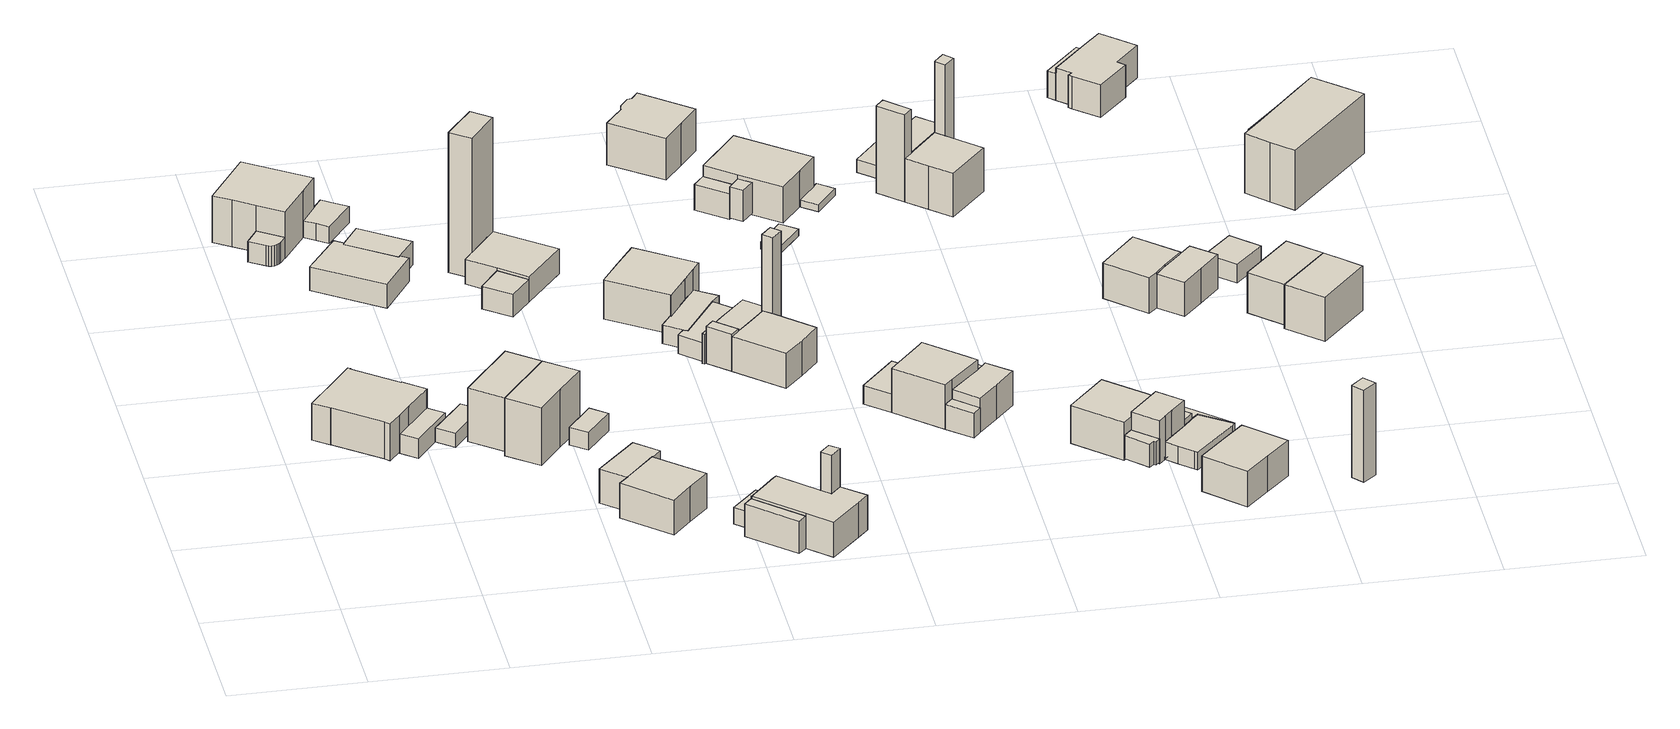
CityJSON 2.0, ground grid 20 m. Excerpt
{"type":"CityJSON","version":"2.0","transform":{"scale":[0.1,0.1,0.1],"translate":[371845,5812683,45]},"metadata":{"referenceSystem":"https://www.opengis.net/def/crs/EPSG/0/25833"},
"CityObjects":{
"building1":{"type":"Building","attributes":{"Gemeindeschluessel":"11000005","BezugspunktDach":"2200","function":"31001_1010","measuredHeight":8.04,"storeysAboveGround":1},"address":[{"country":"Germany","locality":"Berlin","thoroughfareNumber":"11","thoroughfareName":"Schauensteiner Weg"}],"geometry":[{"type":"Solid","lod":"1","boundaries":[[[[0,1,2,3,4,5,6,7,8,9,10,11,12,13,14,15]],[[16,17,18,19,20,21,22,23,24,25,26,27,28,29,30,31]],[[16,31,15,14]],[[17,16,14,13]],[[18,17,13,12]],[[19,18,12,11]],[[20,19,11,10]],[[21,20,10,9]],[[22,21,9,8]],[[23,22,8,7]],[[24,23,7,6]],[[25,24,6,5]],[[26,25,5,4]],[[27,26,4,3]],[[28,27,3,2]],[[29,28,2,1]],[[30,29,1,0]],[[31,30,0,15]]]]}]},
"building2":{"type":"Building","attributes":{"Gemeindeschluessel":"11000005","BezugspunktDach":"2200","function":"31001_2463","measuredHeight":3.96,"storeysAboveGround":1},"address":[{"country":"Germany","locality":"Berlin","thoroughfareNumber":"11 (1)","thoroughfareName":"Schauensteiner Weg"}],"geometry":[{"type":"Solid","lod":"1","boundaries":[[[[32,33,34,35]],[[36,37,38,39]],[[36,39,35,34]],[[37,36,34,33]],[[38,37,33,32]],[[39,38,32,35]]]]}]},
"building3":{"type":"Building","attributes":{"Gemeindeschluessel":"11000005","function":"31001_1010"},"address":[{"country":"Germany","locality":"Berlin","thoroughfareNumber":"15","thoroughfareName":"Schauensteiner Weg"}],"children":["building3-1","building3-2"]},
"building3-1":{"type":"BuildingPart","attributes":{"BezugspunktDach":"2200","measuredHeight":8.43,"storeysAboveGround":2},"parents":["building3"],"geometry":[{"type":"Solid","lod":"1","boundaries":[[[[40,41,42,43,44,45,46]],[[47,48,49,50,51,52,53]],[[47,53,46,45]],[[48,47,45,44]],[[49,48,44,43]],[[50,49,43,42]],[[51,50,42,41],[54,55,56,57]],[[52,51,41,40]],[[53,52,40,46]],[[56,55,54,57]]]]}]},
"building3-2":{"type":"BuildingPart","attributes":{"BezugspunktDach":"2200","measuredHeight":3.34,"storeysAboveGround":2},"parents":["building3"],"geometry":[{"type":"Solid","lod":"1","boundaries":[[[[58,59,60,61,62,63,64,57,56,65]],[[55,54,66,67,68,69,70,71,72,73]],[[55,73,65,56]],[[66,54,57,64]],[[67,66,64,63]],[[68,67,63,62]],[[69,68,62,61]],[[70,69,61,60]],[[71,70,60,59]],[[72,71,59,58]],[[73,72,58,65]],[[55,56,57,54]]]]}]},
"building4":{"type":"Building","attributes":{"Gemeindeschluessel":"11000005","BezugspunktDach":"2200","function":"31001_2463","measuredHeight":2.16,"storeysAboveGround":1},"address":[{"country":"Germany","locality":"Berlin","thoroughfareNumber":"9A (1)","thoroughfareName":"Schauensteiner Weg"}],"geometry":[{"type":"Solid","lod":"1","boundaries":[[[[74,75,76,77]],[[78,79,80,81]],[[78,81,77,76]],[[79,78,76,75]],[[80,79,75,74]],[[81,80,74,77]]]]}]},
"building5":{"type":"Building","attributes":{"Gemeindeschluessel":"11000005","BezugspunktDach":"2200","function":"31001_1010","measuredHeight":3.81,"storeysAboveGround":1},"address":[{"country":"Germany","locality":"Berlin","thoroughfareNumber":"13 (1)","thoroughfareName":"Schauensteiner Weg"}],"geometry":[{"type":"Solid","lod":"1","boundaries":[[[[82,83,84,85,86,87,88,89]],[[90,91,92,93,94,95,96,97]],[[90,97,89,88]],[[91,90,88,87]],[[92,91,87,86]],[[93,92,86,85]],[[94,93,85,84]],[[95,94,84,83]],[[96,95,83,82]],[[97,96,82,89]]]]}]},
"building6":{"type":"Building","attributes":{"Gemeindeschluessel":"11000005","BezugspunktDach":"2200","function":"31001_1010","measuredHeight":10.94,"storeysAboveGround":2},"address":[{"country":"Germany","locality":"Berlin","thoroughfareNumber":"9A","thoroughfareName":"Schauensteiner Weg"}],"geometry":[{"type":"Solid","lod":"1","boundaries":[[[[98,99,100,101]],[[102,103,104,105]],[[102,105,101,100]],[[103,102,100,99]],[[104,103,99,98]],[[105,104,98,101]]]]}]},
"building7":{"type":"Building","attributes":{"Gemeindeschluessel":"11000005","BezugspunktDach":"2200","function":"31001_2463","measuredHeight":3.02,"storeysAboveGround":1},"address":[{"country":"Germany","locality":"Berlin","thoroughfareNumber":"15 (1)","thoroughfareName":"Schauensteiner Weg"}],"geometry":[{"type":"Solid","lod":"1","boundaries":[[[[106,107,108,109,110,111,112]],[[48,113,114,115,116,117,49]],[[48,49,112,111]],[[113,48,111,110]],[[114,113,110,109]],[[115,114,109,108]],[[116,115,108,107]],[[117,116,107,106]],[[49,117,106,112]]]]}]},
"building8":{"type":"Building","attributes":{"Gemeindeschluessel":"11000005","BezugspunktDach":"2200","function":"31001_1010","measuredHeight":11.66,"storeysAboveGround":2},"address":[{"country":"Germany","locality":"Berlin","thoroughfareNumber":"9B","thoroughfareName":"Schauensteiner Weg"}],"geometry":[{"type":"Solid","lod":"1","boundaries":[[[[118,119,120,99,121,98]],[[122,123,124,125,126,127]],[[122,127,98,121]],[[123,122,121,99]],[[124,123,99,120]],[[125,124,120,119]],[[126,125,119,118]],[[127,126,118,98]]]]}]},
"building9":{"type":"Building","attributes":{"Gemeindeschluessel":"11000005","BezugspunktDach":"2200","function":"31001_1010","measuredHeight":3.83,"storeysAboveGround":1},"address":[{"country":"Germany","locality":"Berlin","thoroughfareNumber":"13","thoroughfareName":"Schauensteiner Weg"}],"geometry":[{"type":"Solid","lod":"1","boundaries":[[[[85,84,128,129,87,86]],[[91,130,131,94,93,92]],[[91,92,86,87]],[[130,91,87,129]],[[131,130,129,128]],[[94,131,128,84]],[[93,94,84,85]],[[92,93,85,86]]]]}]},
"building10":{"type":"Building","attributes":{"Gemeindeschluessel":"11000005","BezugspunktDach":"2200","function":"31001_2463","measuredHeight":2.77,"storeysAboveGround":1},"address":[{"country":"Germany","locality":"Berlin","thoroughfareNumber":"9B (1)","thoroughfareName":"Schauensteiner Weg"}],"geometry":[{"type":"Solid","lod":"1","boundaries":[[[[132,133,134,135]],[[136,137,138,139]],[[136,139,135,134]],[[137,136,134,133]],[[138,137,133,132]],[[139,138,132,135]]]]}]},
"building11":{"type":"Building","attributes":{"Gemeindeschluessel":"11000005","function":"31001_1010"},"address":[{"country":"Germany","locality":"Berlin","thoroughfareNumber":"7A","thoroughfareName":"Schauensteiner Weg"}],"children":["building11-1","building11-2"]},
"building11-1":{"type":"BuildingPart","attributes":{"BezugspunktDach":"2200","measuredHeight":7.9,"storeysAboveGround":1},"parents":["building11"],"geometry":[{"type":"MultiSurface","lod":"1","boundaries":[[[140,141,142,143,144,145,146,147,148]],[[149,150,151,152,153,154,155,156,157]],[[149,157,148,147]],[[150,149,147,146]],[[158,159,146,145]],[[160,161,158,145,144]],[[153,152,144,143]],[[154,153,143,142]],[[155,154,142,141]],[[156,155,141,140]],[[157,156,140,148]],[[151,150,159,158]],[[162,152,163,161,160]],[[163,151,158,161]]]}]},
"building11-2":{"type":"BuildingPart","attributes":{"BezugspunktDach":"2200","measuredHeight":7.2,"storeysAboveGround":1},"parents":["building11"],"geometry":[{"type":"MultiSurface","lod":"1","boundaries":[[[159,161,160,164,165,166,167,168]],[[169,170,171,153,152,163,150,172]],[[169,172,168,167]],[[170,169,167,166]],[[171,170,166,165]],[[153,171,165,164]],[[152,153,164,160]],[[172,150,159,168]],[[163,152,160,161]],[[150,151,158,159]],[[173,163,161,158,151]]]}]},
"building12":{"type":"Building","attributes":{"Gemeindeschluessel":"11000005","BezugspunktDach":"2200","function":"31001_2463","measuredHeight":22.42,"storeysAboveGround":1},"address":[{"country":"Germany","locality":"Berlin","thoroughfareNumber":"11A (1)","thoroughfareName":"Schauensteiner Weg"}],"geometry":[{"type":"Solid","lod":"1","boundaries":[[[[174,175,176,177]],[[178,179,180,181]],[[178,181,177,176]],[[179,178,176,175]],[[180,179,175,174]],[[181,180,174,177]]]]}]},
"building13":{"type":"Building","attributes":{"Gemeindeschluessel":"11000005","function":"31001_1010"},"address":[{"country":"Germany","locality":"Berlin","thoroughfareNumber":"11A","thoroughfareName":"Schauensteiner Weg"}],"children":["building13-1","building13-2"]},
"building13-1":{"type":"BuildingPart","attributes":{"BezugspunktDach":"2200","measuredHeight":4.43,"storeysAboveGround":1},"parents":["building13"],"geometry":[{"type":"MultiSurface","lod":"1","boundaries":[[[182,183,184,185,186,187,188]],[[189,190,191,192,193,194,195]],[[189,195,188,187]],[[190,189,187,186]],[[191,190,186,185]],[[192,191,185,184]],[[193,192,184,183]],[[196,197,193,183,182]],[[195,194,182,188]],[[194,193,197,196]]]}]},
"building13-2":{"type":"BuildingPart","attributes":{"BezugspunktDach":"2200","measuredHeight":3.65,"storeysAboveGround":1},"parents":["building13"],"geometry":[{"type":"Solid","lod":"1","boundaries":[[[[198,197,196,199]],[[194,193,200,201]],[[194,201,199,196]],[[200,193,197,198]],[[201,200,198,199]],[[193,194,196,197]]]]}]},
"building14":{"type":"Building","attributes":{"Gemeindeschluessel":"11000005","BezugspunktDach":"2200","function":"31001_2463","measuredHeight":2.59,"storeysAboveGround":1},"address":[{"country":"Germany","locality":"Berlin","thoroughfareNumber":"5A (1)","thoroughfareName":"Schauensteiner Weg"}],"geometry":[{"type":"Solid","lod":"1","boundaries":[[[[202,203,204,205]],[[206,207,208,209]],[[206,209,205,204]],[[207,206,204,203]],[[208,207,203,202]],[[209,208,202,205]]]]}]},
"building15":{"type":"Building","attributes":{"Gemeindeschluessel":"11000005","function":"31001_1010"},"address":[{"country":"Germany","locality":"Berlin","thoroughfareNumber":"5A","thoroughfareName":"Schauensteiner Weg"}],"children":["building15-1","building15-2"]},
"building15-1":{"type":"BuildingPart","attributes":{"BezugspunktDach":"2200","measuredHeight":7.48,"storeysAboveGround":1},"parents":["building15"],"geometry":[{"type":"MultiSurface","lod":"1","boundaries":[[[210,211,212,213,214,215,216,217,218,219,220,221]],[[222,223,224,225,226,227,228,229,230,231,232,233]],[[222,233,221,220]],[[223,222,220,219]],[[224,223,219,218]],[[225,224,218,217]],[[226,225,217,216]],[[227,226,216,215]],[[228,227,215,214]],[[229,228,214,213]],[[230,229,213,212]],[[231,230,212,211]],[[232,231,211,210]],[[233,234,235,210,221]],[[232,235,234,233]]]}]},
"building15-2":{"type":"BuildingPart","attributes":{"BezugspunktDach":"2200","measuredHeight":5.2,"storeysAboveGround":1},"parents":["building15"],"geometry":[{"type":"Solid","lod":"1","boundaries":[[[[236,235,234,237]],[[233,232,238,239]],[[233,239,237,234]],[[238,232,235,236]],[[239,238,236,237]],[[233,234,235,232]]]]}]},
"building16":{"type":"Building","attributes":{"Gemeindeschluessel":"11000005","BezugspunktDach":"2200","function":"51009_1610","measuredHeight":11.64,"storeysAboveGround":0},"address":[{"country":"Germany","locality":"Berlin"}],"geometry":[{"type":"Solid","lod":"1","boundaries":[[[[240,241,242,243]],[[244,245,246,247]],[[244,247,243,242]],[[245,244,242,241]],[[246,245,241,240]],[[247,246,240,243]]]]}]},
"building17":{"type":"Building","attributes":{"Gemeindeschluessel":"11000005","BezugspunktDach":"2200","function":"31001_1010","measuredHeight":8.9,"storeysAboveGround":1},"address":[{"country":"Germany","locality":"Berlin","thoroughfareNumber":"9","thoroughfareName":"Schauensteiner Weg"}],"geometry":[{"type":"Solid","lod":"1","boundaries":[[[[248,249,250,251,252,253,254,255]],[[256,257,258,259,260,261,262,263]],[[256,263,255,254]],[[257,256,254,253]],[[258,257,253,252]],[[259,258,252,251]],[[260,259,251,250]],[[261,260,250,249]],[[262,261,249,248]],[[263,262,248,255]]]]}]},
"building18":{"type":"Building","attributes":{"Gemeindeschluessel":"11000005","BezugspunktDach":"2200","function":"51009_1610","measuredHeight":5.84,"storeysAboveGround":0},"address":[{"country":"Germany","locality":"Berlin"}],"geometry":[{"type":"Solid","lod":"1","boundaries":[[[[264,265,266,267]],[[268,269,270,271]],[[268,271,267,266]],[[269,268,266,265]],[[270,269,265,264]],[[271,270,264,267]]]]}]},
"building19":{"type":"Building","attributes":{"Gemeindeschluessel":"11000005","BezugspunktDach":"2200","function":"31001_2463","measuredHeight":2.99,"storeysAboveGround":1},"address":[{"country":"Germany","locality":"Berlin","thoroughfareNumber":"9 (1)","thoroughfareName":"Schauensteiner Weg"}],"geometry":[{"type":"Solid","lod":"1","boundaries":[[[[272,273,274,275,276,277,278,279]],[[262,261,259,280,281,282,283,284]],[[262,284,279,278]],[[261,262,278,277]],[[259,261,277,276]],[[280,259,276,275]],[[281,280,275,274]],[[282,281,274,273]],[[283,282,273,272]],[[284,283,272,279]]]]}]},
"building20":{"type":"Building","attributes":{"Gemeindeschluessel":"11000005","BezugspunktDach":"2200","function":"31001_2463","measuredHeight":2.97,"storeysAboveGround":1},"address":[{"country":"Germany","locality":"Berlin","thoroughfareNumber":"7 (1)","thoroughfareName":"Schauensteiner Weg"}],"geometry":[{"type":"Solid","lod":"1","boundaries":[[[[285,286,274,273,272,287]],[[283,282,281,288,289,290]],[[283,290,287,272]],[[282,283,272,273]],[[281,282,273,274]],[[288,281,274,286]],[[289,288,286,285]],[[290,289,285,287]]]]}]},
"building21":{"type":"Building","attributes":{"Gemeindeschluessel":"11000005","function":"31001_1010"},"address":[{"country":"Germany","locality":"Berlin","thoroughfareNumber":"7","thoroughfareName":"Schauensteiner Weg"}],"children":["building21-1","building21-2"]},
"building21-1":{"type":"BuildingPart","attributes":{"BezugspunktDach":"2200","measuredHeight":6.73,"storeysAboveGround":1},"parents":["building21"],"geometry":[{"type":"MultiSurface","lod":"1","boundaries":[[[291,292,293,294,295,296,297,298]],[[269,299,300,301,302,303,304,270]],[[269,270,298,297]],[[305,306,269,297,296]],[[307,308,309,300,299,309,308,305,296,295]],[[301,300,295,294]],[[302,301,294,293]],[[303,302,293,292]],[[304,303,292,291]],[[270,304,291,298]],[[299,269,306,305]],[[300,309,308,307]],[[305,308,309,299]]]}]},
"building21-2":{"type":"BuildingPart","attributes":{"BezugspunktDach":"2200","measuredHeight":7.52,"storeysAboveGround":1},"parents":["building21"],"geometry":[{"type":"MultiSurface","lod":"1","boundaries":[[[310,311,312,306,308,307,313,314,315,316,317,318]],[[289,319,288,320,321,300,309,269,268,271,322,323]],[[289,323,318,317]],[[319,289,317,316]],[[288,319,316,315]],[[320,288,315,314]],[[321,320,314,313]],[[300,321,313,307]],[[268,269,306,312]],[[271,268,312,311]],[[322,271,311,310]],[[323,322,310,318]],[[309,300,307,308]],[[269,324,299,305,306]],[[309,308,305,299]]]}]},
"building22":{"type":"Building","attributes":{"Gemeindeschluessel":"11000005","BezugspunktDach":"2200","function":"51009_1610","measuredHeight":17.78,"storeysAboveGround":0},"address":[{"country":"Germany","locality":"Berlin"}],"geometry":[{"type":"Solid","lod":"1","boundaries":[[[[325,326,327,328]],[[320,329,301,321]],[[320,321,328,327]],[[329,320,327,326]],[[301,329,326,325]],[[321,301,325,328]]]]}]},
"building23":{"type":"Building","attributes":{"Gemeindeschluessel":"11000005","BezugspunktDach":"2200","function":"31001_1010","measuredHeight":9.05,"storeysAboveGround":1},"address":[{"country":"Germany","locality":"Berlin","thoroughfareNumber":"12","thoroughfareName":"Schauensteiner Weg"}],"geometry":[{"type":"Solid","lod":"1","boundaries":[[[[330,331,332,333,334,335,336,337,338,339]],[[340,341,342,343,344,345,346,347,348,349]],[[340,349,339,338]],[[341,340,338,337]],[[342,341,337,336]],[[343,342,336,335]],[[344,343,335,334]],[[345,344,334,333]],[[346,345,333,332]],[[347,346,332,331]],[[348,347,331,330]],[[349,348,330,339]]]]}]},
"building24":{"type":"Building","attributes":{"Gemeindeschluessel":"11000005","BezugspunktDach":"2200","function":"31001_2463","measuredHeight":2.94,"storeysAboveGround":1},"address":[{"country":"Germany","locality":"Berlin","thoroughfareNumber":"5 (1)","thoroughfareName":"Schauensteiner Weg"}],"geometry":[{"type":"Solid","lod":"1","boundaries":[[[[350,351,352,353]],[[354,355,356,357]],[[354,357,353,352]],[[355,354,352,351]],[[356,355,351,350]],[[357,356,350,353]]]]}]},
"building25":{"type":"Building","attributes":{"Gemeindeschluessel":"11000005","BezugspunktDach":"2200","function":"51009_1610","measuredHeight":5.04,"storeysAboveGround":0},"address":[{"country":"Germany","locality":"Berlin"}],"geometry":[{"type":"Solid","lod":"1","boundaries":[[[[358,359,360,361]],[[362,363,364,365]],[[362,365,361,360]],[[363,362,360,359]],[[364,363,359,358]],[[365,364,358,361]]]]}]},
"building26":{"type":"Building","attributes":{"Gemeindeschluessel":"11000005","BezugspunktDach":"2200","function":"51009_1610","measuredHeight":3.97,"storeysAboveGround":0},"address":[{"country":"Germany","locality":"Berlin"}],"geometry":[{"type":"Solid","lod":"1","boundaries":[[[[366,367,368,369]],[[370,371,372,373]],[[370,373,369,368]],[[371,370,368,367]],[[372,371,367,366]],[[373,372,366,369]]]]}]},
"building27":{"type":"Building","attributes":{"Gemeindeschluessel":"11000005","BezugspunktDach":"2200","function":"51009_1611","measuredHeight":1.48,"storeysAboveGround":0},"address":[{"country":"Germany","locality":"Berlin"}],"geometry":[{"type":"Solid","lod":"1","boundaries":[[[[374,375,376,377,378]],[[379,380,381,382,383]],[[379,383,378,377]],[[380,379,377,376]],[[381,380,376,375]],[[382,381,375,374]],[[383,382,374,378]]]]}]},
"building28":{"type":"Building","attributes":{"Gemeindeschluessel":"11000005","function":"31001_1010"},"address":[{"country":"Germany","locality":"Berlin","thoroughfareNumber":"5","thoroughfareName":"Schauensteiner Weg"}],"children":["building28-1","building28-2"]},
"building28-1":{"type":"BuildingPart","attributes":{"BezugspunktDach":"2200","measuredHeight":11.24,"storeysAboveGround":1},"parents":["building28"],"geometry":[{"type":"MultiSurface","lod":"1","boundaries":[[[384,385,386,387,388,389,390]],[[355,391,392,393,370,373,356]],[[355,356,390,389]],[[391,355,389,388]],[[392,391,388,387]],[[393,392,387,386]],[[370,394,395,396,395,397,393,386,385]],[[373,370,385,384]],[[356,373,384,390]],[[398,396,395,394,370]],[[393,397,395,396]]]}]},
"building28-2":{"type":"BuildingPart","attributes":{"BezugspunktDach":"2200","measuredHeight":7.2,"storeysAboveGround":1},"parents":["building28"],"geometry":[{"type":"Solid","lod":"1","boundaries":[[[[399,400,401,402,397,395,394]],[[396,393,403,404,405,371,370]],[[403,393,397,402]],[[404,403,402,401]],[[405,404,401,400]],[[371,405,400,399]],[[370,371,399,394]],[[396,370,394,395]],[[393,396,395,397]]]]}]},
"building29":{"type":"Building","attributes":{"Gemeindeschluessel":"11000005","function":"31001_1010"},"address":[{"country":"Germany","locality":"Berlin","thoroughfareNumber":"10","thoroughfareName":"Schauensteiner Weg"}],"children":["building29-1","building29-2"]},
"building29-1":{"type":"BuildingPart","attributes":{"BezugspunktDach":"2200","measuredHeight":7.61,"storeysAboveGround":1},"parents":["building29"],"geometry":[{"type":"MultiSurface","lod":"1","boundaries":[[[406,407,408,409,410,411]],[[412,413,414,415,416,417]],[[412,417,411,410]],[[413,412,410,409]],[[414,413,409,408]],[[415,414,408,407]],[[416,415,407,406]],[[417,418,419,406,411]],[[416,419,418,417]]]}]},
"building29-2":{"type":"BuildingPart","attributes":{"BezugspunktDach":"2200","measuredHeight":4.12,"storeysAboveGround":1},"parents":["building29"],"geometry":[{"type":"MultiSurface","lod":"1","boundaries":[[[420,419,418,421]],[[417,416,422,423]],[[417,423,421,418]],[[422,416,419,420]],[[423,422,420,421]],[[416,424,417,418,419]]]}]},
"building30":{"type":"Building","attributes":{"Gemeindeschluessel":"11000005","BezugspunktDach":"2200","function":"51009_1610","measuredHeight":4.86,"storeysAboveGround":0},"address":[{"country":"Germany","locality":"Berlin"}],"geometry":[{"type":"Solid","lod":"1","boundaries":[[[[425,426,427,428]],[[429,403,393,392]],[[429,392,428,427]],[[403,429,427,426]],[[393,403,426,425]],[[392,393,425,428]]]]}]},
"building31":{"type":"Building","attributes":{"Gemeindeschluessel":"11000005","BezugspunktDach":"2200","function":"51009_1610","measuredHeight":1.08,"storeysAboveGround":0},"address":[{"country":"Germany","locality":"Berlin"}],"geometry":[{"type":"Solid","lod":"1","boundaries":[[[[430,431,432,433,434]],[[413,435,436,437,414]],[[413,414,434,433]],[[435,413,433,432]],[[436,435,432,431]],[[437,436,431,430]],[[414,437,430,434]]]]}]},
"building32":{"type":"Building","attributes":{"Gemeindeschluessel":"11000005","BezugspunktDach":"2200","function":"51009_1610","measuredHeight":3.72,"storeysAboveGround":0},"address":[{"country":"Germany","locality":"Berlin"}],"geometry":[{"type":"Solid","lod":"1","boundaries":[[[[438,439,440,441,442,443]],[[444,445,446,447,448,449]],[[444,449,443,442]],[[445,444,442,441]],[[446,445,441,440]],[[447,446,440,439]],[[448,447,439,438]],[[449,448,438,443]]]]}]},
"building33":{"type":"Building","attributes":{"Gemeindeschluessel":"11000005","BezugspunktDach":"2200","function":"51009_1610","measuredHeight":13.93,"storeysAboveGround":0},"address":[{"country":"Germany","locality":"Berlin"}],"geometry":[{"type":"Solid","lod":"1","boundaries":[[[[450,451,452,453]],[[454,455,456,457]],[[454,457,453,452]],[[455,454,452,451]],[[456,455,451,450]],[[457,456,450,453]]]]}]},
"building34":{"type":"Building","attributes":{"Gemeindeschluessel":"11000005","function":"31001_1010"},"address":[{"country":"Germany","locality":"Berlin","thoroughfareNumber":"3","thoroughfareName":"Schauensteiner Weg"}],"children":["building34-1","building34-2","building34-3","building34-4"]},
"building34-1":{"type":"BuildingPart","attributes":{"BezugspunktDach":"2200","measuredHeight":6.13,"storeysAboveGround":1},"parents":["building34"],"geometry":[{"type":"MultiSurface","lod":"1","boundaries":[[[458,459,460,461,462,463]],[[464,465,466,467,468,469]],[[464,469,463,462]],[[465,464,462,461]],[[470,471,461,460]],[[468,467,459,458]],[[469,468,458,463]],[[466,465,471,470]],[[467,472,473,474,459]],[[466,460,474,473]]]}]},
"building34-2":{"type":"BuildingPart","attributes":{"BezugspunktDach":"2200","measuredHeight":8.54,"storeysAboveGround":1},"parents":["building34"],"geometry":[{"type":"MultiSurface","lod":"1","boundaries":[[[475,476,477,478,479,480,481,482]],[[473,466,483,484,485,486,487,467]],[[474,459,482,481]],[[466,460,474,473,481,480]],[[488,470,466,480,479]],[[489,490,479,478]],[[491,489,478,477]],[[486,485,477,476]],[[487,486,476,475]],[[467,487,475,482]],[[473,467,459,474]],[[473,474,460,466]],[[483,466,470,488]],[[484,483,490,489]],[[485,492,484,489,491]]]}]},
"building34-3":{"type":"BuildingPart","attributes":{"BezugspunktDach":"2200","measuredHeight":4.19,"storeysAboveGround":1},"parents":["building34"],"geometry":[{"type":"MultiSurface","lod":"1","boundaries":[[[488,493,494,495,471]],[[496,497,498,483,465]],[[496,465,471,495]],[[497,496,495,494]],[[498,497,494,493]],[[483,498,493,488],[483,490,499,498]],[[483,466,500]],[[490,483,498,499]],[[500,466,470,471,465]],[[470,466,483,488]]]}]},
"building34-4":{"type":"BuildingPart","attributes":{"BezugspunktDach":"2200","measuredHeight":2.79,"storeysAboveGround":1},"parents":["building34"],"geometry":[{"type":"MultiSurface","lod":"1","boundaries":[[[501,502,503,504,505,506,507,499,491]],[[498,508,509,510,511,512,513,486,485]],[[485,491,485,484,514]],[[508,498,499,507]],[[509,508,507,506]],[[510,509,506,505]],[[511,510,505,504]],[[512,511,504,503]],[[513,512,503,502]],[[486,513,502,501]],[[485,486,501,491]],[[514,484,489,490,483]],[[498,483,515,490,499,516]],[[489,484,485,491]]]}]},
"building35":{"type":"Building","attributes":{"Gemeindeschluessel":"11000005","BezugspunktDach":"2200","function":"31001_2463","measuredHeight":2.1,"storeysAboveGround":1},"address":[{"country":"Germany","locality":"Berlin","thoroughfareNumber":"6 (1)","thoroughfareName":"Röttenbacher Weg"}],"geometry":[{"type":"Solid","lod":"1","boundaries":[[[[517,518,519,520]],[[521,522,523,524]],[[521,524,520,519]],[[522,521,519,518]],[[523,522,518,517]],[[524,523,517,520]]]]}]},
"building36":{"type":"Building","attributes":{"Gemeindeschluessel":"11000005","function":"31001_1010"},"address":[{"country":"Germany","locality":"Berlin","thoroughfareNumber":"6","thoroughfareName":"Röttenbacher Weg"}],"children":["building36-1","building36-2"]},
"building36-1":{"type":"BuildingPart","attributes":{"BezugspunktDach":"2200","measuredHeight":7.73,"storeysAboveGround":1},"parents":["building36"],"geometry":[{"type":"Solid","lod":"1","boundaries":[[[[525,526,527,528,529,530,531]],[[455,532,533,534,535,536,456]],[[455,456,531,530]],[[533,532,529,528]],[[534,533,528,527]],[[535,534,527,526]],[[536,535,526,525]],[[456,536,525,531]],[[532,455,530,529]]]]}]},
"building36-2":{"type":"BuildingPart","attributes":{"BezugspunktDach":"2200","measuredHeight":7.04,"storeysAboveGround":1},"parents":["building36"],"geometry":[{"type":"Solid","lod":"1","boundaries":[[[[537,538,539,540,541,542,543]],[[544,545,546,547,532,455,454]],[[544,454,543,542]],[[545,544,542,541]],[[546,545,541,540]],[[547,546,540,539]],[[532,547,539,538]],[[455,532,538,537],[532,455,530,529]],[[454,455,537,543]],[[530,455,532,529]]]]}]},
"building37":{"type":"Building","attributes":{"Gemeindeschluessel":"11000005","BezugspunktDach":"2200","function":"51009_1610","measuredHeight":18.22,"storeysAboveGround":0},"address":[{"country":"Germany","locality":"Berlin"}],"geometry":[{"type":"Solid","lod":"1","boundaries":[[[[548,549,550,551]],[[552,553,554,555]],[[552,555,551,550]],[[553,552,550,549]],[[554,553,549,548]],[[555,554,548,551]]]]}]},
"building38":{"type":"Building","attributes":{"Gemeindeschluessel":"11000005","BezugspunktDach":"2200","function":"31001_1010","measuredHeight":8.07,"storeysAboveGround":2},"address":[{"country":"Germany","locality":"Berlin","thoroughfareNumber":"1C","thoroughfareName":"Schauensteiner Weg"}],"geometry":[{"type":"Solid","lod":"1","boundaries":[[[[556,557,558,559,560,561]],[[562,563,564,565,566,567]],[[562,567,561,560]],[[563,562,560,559]],[[564,563,559,558]],[[565,564,558,557]],[[566,565,557,556]],[[567,566,556,561]]]]}]},
"building39":{"type":"Building","attributes":{"Gemeindeschluessel":"11000005","BezugspunktDach":"2200","function":"51009_1610","measuredHeight":2.83,"storeysAboveGround":0},"address":[{"country":"Germany","locality":"Berlin"}],"geometry":[{"type":"Solid","lod":"1","boundaries":[[[[568,569,570,571,572]],[[573,574,575,576,577]],[[573,577,572,571]],[[574,573,571,570]],[[575,574,570,569]],[[576,575,569,568]],[[577,576,568,572]]]]}]},
"building40":{"type":"Building","attributes":{"Gemeindeschluessel":"11000005","function":"31001_1010"},"address":[{"country":"Germany","locality":"Berlin","thoroughfareNumber":"7","thoroughfareName":"Röttenbacher Weg"}],"children":["building40-1","building40-2"]},
"building40-1":{"type":"BuildingPart","attributes":{"BezugspunktDach":"2200","measuredHeight":7.77,"storeysAboveGround":1},"parents":["building40"],"geometry":[{"type":"MultiSurface","lod":"1","boundaries":[[[578,579,580,581,582,583,584]],[[585,586,587,588,589,590,591]],[[585,591,584,583]],[[586,585,583,582]],[[587,586,582,581]],[[592,593,594,593,595,581,580]],[[596,592,580,579]],[[590,589,579,578]],[[591,590,578,584]],[[588,594,593,592]],[[587,595,593,594]],[[589,588,592,596]]]}]},
"building40-2":{"type":"BuildingPart","attributes":{"BezugspunktDach":"2200","measuredHeight":7.47,"storeysAboveGround":1},"parents":["building40"],"geometry":[{"type":"MultiSurface","lod":"1","boundaries":[[[597,598,599,600,595,593,596]],[[594,587,601,602,603,604,589]],[[601,587,595,600]],[[602,601,600,599]],[[603,602,599,598]],[[604,603,598,597]],[[589,604,597,596]],[[594,588,592,593]],[[589,596,592,588]],[[605,587,594,593,595]]]}]},
"building41":{"type":"Building","attributes":{"Gemeindeschluessel":"11000005","BezugspunktDach":"2200","function":"31001_1000","measuredHeight":14.81,"storeysAboveGround":1},"address":[{"country":"Germany","locality":"Berlin","thoroughfareNumber":"1B (1)","thoroughfareName":"Schauensteiner Weg"}],"geometry":[{"type":"Solid","lod":"1","boundaries":[[[[606,607,608,609]],[[610,611,612,613]],[[610,613,609,608]],[[611,610,608,607]],[[612,611,607,606]],[[613,612,606,609]]]]}]},
"building42":{"type":"Building","attributes":{"Gemeindeschluessel":"11000005","BezugspunktDach":"2200","function":"31001_1000","measuredHeight":2.95,"storeysAboveGround":1},"address":[{"country":"Germany","locality":"Berlin","thoroughfareNumber":"7 (1)","thoroughfareName":"Röttenbacher Weg"}],"geometry":[{"type":"Solid","lod":"1","boundaries":[[[[614,615,616,617]],[[618,619,620,621]],[[618,621,617,616]],[[619,618,616,615]],[[620,619,615,614]],[[621,620,614,617]]]]}]},
"building43":{"type":"Building","attributes":{"Gemeindeschluessel":"11000005","BezugspunktDach":"2200","function":"31001_1010","measuredHeight":9.02,"storeysAboveGround":2},"address":[{"country":"Germany","locality":"Berlin","thoroughfareNumber":"6","thoroughfareName":"Schauensteiner Weg"}],"geometry":[{"type":"Solid","lod":"1","boundaries":[[[[622,623,624,625,626]],[[627,628,629,630,631]],[[627,631,626,625]],[[628,627,625,624]],[[629,628,624,623]],[[630,629,623,622]],[[631,630,622,626]]]]}]},
"building44":{"type":"Building","attributes":{"Gemeindeschluessel":"11000005","function":"31001_1010"},"address":[{"country":"Germany","locality":"Berlin","thoroughfareNumber":"4","thoroughfareName":"Röttenbacher Weg"}],"children":["building44-1","building44-2"]},
"building44-1":{"type":"BuildingPart","attributes":{"BezugspunktDach":"2200","measuredHeight":7.38,"storeysAboveGround":1},"parents":["building44"],"geometry":[{"type":"MultiSurface","lod":"1","boundaries":[[[632,633,634,635,636,637,638,639,640,641,642]],[[643,644,645,646,647,648,649,650,651,652,653]],[[654,655,656,642,641]],[[644,643,641,640]],[[645,644,640,639]],[[646,645,639,638]],[[647,646,638,637]],[[648,647,637,636]],[[649,648,636,635]],[[650,649,635,634]],[[651,650,634,633]],[[652,651,633,632]],[[653,652,632,642]],[[643,657,653,656,655,654]]]}]},
"building44-2":{"type":"BuildingPart","attributes":{"BezugspunktDach":"2200","measuredHeight":4.3,"storeysAboveGround":1},"parents":["building44"],"geometry":[{"type":"MultiSurface","lod":"1","boundaries":[[[656,655,658,659]],[[660,643,653,661]],[[660,661,659,658]],[[643,660,658,655]],[[661,653,656,659]],[[653,643,655,656,662]]]}]},
"building45":{"type":"Building","attributes":{"Gemeindeschluessel":"11000005","BezugspunktDach":"2200","function":"31001_1010","measuredHeight":9.57,"storeysAboveGround":2},"address":[{"country":"Germany","locality":"Berlin","thoroughfareNumber":"4","thoroughfareName":"Schauensteiner Weg"}],"geometry":[{"type":"Solid","lod":"1","boundaries":[[[[663,664,665,623,622]],[[666,667,668,669,670]],[[666,670,622,623]],[[667,666,623,665]],[[668,667,665,664]],[[669,668,664,663]],[[670,669,663,622]]]]}]},
"building46":{"type":"Building","attributes":{"Gemeindeschluessel":"11000005","function":"31001_1010"},"address":[{"country":"Germany","locality":"Berlin","thoroughfareNumber":"5","thoroughfareName":"Röttenbacher Weg"}],"children":["building46-1","building46-2"]},
"building46-1":{"type":"BuildingPart","attributes":{"BezugspunktDach":"2200","measuredHeight":11.46,"storeysAboveGround":2},"parents":["building46"],"geometry":[{"type":"Solid","lod":"1","boundaries":[[[[671,672,673,674,675,676,677,678]],[[679,680,681,682,683,684,685,686]],[[679,686,678,677]],[[680,679,677,676],[680,687,688,679]],[[681,680,676,675]],[[682,681,675,674]],[[683,682,674,673]],[[684,683,673,672]],[[685,684,672,671]],[[686,685,671,678]],[[687,680,679,688]]]]}]},
"building46-2":{"type":"BuildingPart","attributes":{"BezugspunktDach":"2200","measuredHeight":7.71,"storeysAboveGround":2},"parents":["building46"],"geometry":[{"type":"MultiSurface","lod":"1","boundaries":[[[688,687,689,690]],[[691,680,679,692]],[[691,692,690,689]],[[680,691,689,687]],[[692,679,688,690]],[[679,680,687,688,693]]]}]}
},
"vertices":[
[67,419,75],[68,419,75],[133,368,75],[133,367,75],[140,361,75],[157,382,75],[174,403,75],[207,444,75],[208,445,75],[177,470,75],[176,469,75],[114,518,75],[115,519,75],[111,522,75],[78,480,75],[44,437,75],[78,480,16],[111,522,16],[115,519,16],[114,518,16],[176,469,16],[177,470,16],[208,445,16],[207,444,16],[174,403,16],[157,382,16],[140,361,16],[133,367,16],[133,368,16],[68,419,16],[67,419,16],[44,437,16],
[180,363,45],[230,426,45],[207,444,45],[157,382,45],[207,444,14],[230,426,14],[180,363,14],[157,382,14],
[30,942,109],[60,922,109],[96,897,109],[131,948,109],[152,980,109],[61,1042,109],[5,959,109],[61,1042,34],[152,980,34],[131,948,34],[96,897,34],[60,922,34],[30,942,34],[5,959,34],[96,897,35],[60,922,35],[60,922,68],[96,897,68],
[66,881,68],[69,879,68],[73,878,68],[77,878,68],[81,880,68],[84,882,68],[87,885,68],[43,896,68],[87,885,35],[84,882,35],[81,880,35],[77,878,35],[73,878,35],[69,879,35],[66,881,35],[43,896,35],
[235,378,39],[282,437,39],[257,456,39],[210,398,39],[257,456,17],[282,437,17],[235,378,17],[210,398,17],
[209,741,70],[253,806,70],[241,814,70],[239,811,70],[170,860,70],[172,863,70],[159,872,70],[113,809,70],[159,872,32],[172,863,32],[170,860,32],[239,811,32],[241,814,32],[253,806,32],[209,741,32],[113,809,32],
[299,351,105],[369,439,105],[324,475,105],[254,387,105],[324,475,19],[369,439,19],[299,351,19],[254,387,19],
[147,937,61],[163,925,61],[201,974,61],[183,986,61],[165,999,61],[152,980,61],[131,948,61],[165,999,34],[183,986,34],[201,974,34],[163,925,34],[147,937,34],
[344,315,105],[379,359,105],[415,403,105],[334,395,105],[334,395,12],[369,439,12],[415,403,12],[379,359,12],[344,315,12],[299,351,12],
[266,849,70],[196,899,70],[196,899,32],[266,849,32],
[415,339,43],[452,385,43],[428,404,43],[391,358,43],[428,404,15],[452,385,15],[415,339,15],[391,358,15],
[490,105,62],[519,137,62],[548,168,62],[483,226,62],[483,227,62],[454,196,62],[439,180,62],[439,179,62],[425,165,62],[439,179,6],[439,180,6],[454,196,6],[483,227,6],[483,226,6],[548,168,6],[519,137,6],[490,105,6],[425,165,6],[454,196,61],[439,180,61],[483,227,61],[468,211,61],[483,227,19],[468,211,6],
[483,226,61],[497,242,61],[464,271,61],[435,241,61],[405,210,61],[435,241,6],[464,271,6],[497,242,6],[405,210,6],[460,202,6],
[340,800,256],[379,850,256],[351,872,256],[311,822,256],[351,872,31],[379,850,31],[340,800,31],[311,822,31],
[366,751,73],[405,719,73],[460,786,73],[379,850,73],[353,816,73],[340,800,73],[327,783,73],[340,800,33],[353,816,33],[379,850,33],[460,786,33],[405,719,33],[366,751,33],[327,783,33],[366,751,69],[405,719,69],
[375,683,69],[337,713,69],[375,683,33],[337,713,33],
[600,102,30],[638,144,30],[616,164,30],[577,123,30],[616,164,4],[638,144,4],[600,102,4],[577,123,4],
[663,40,59],[696,9,59],[740,56,59],[756,73,59],[723,102,59],[708,86,59],[695,98,59],[642,148,59],[638,144,59],[620,124,59],[600,102,59],[598,101,59],[600,102,3],[620,124,3],[638,144,3],[642,148,3],[695,98,3],[708,86,3],[723,102,3],[756,73,3],[740,56,3],[696,9,3],[663,40,3],[598,101,3],[598,101,55],[663,40,55],
[651,28,55],[586,88,55],[651,28,3],[586,88,3],
[708,86,121],[723,102,121],[709,113,121],[695,98,121],[709,113,4],[723,102,4],[708,86,4],[695,98,4],
[581,601,93],[582,600,93],[609,640,93],[625,663,93],[636,679,93],[553,737,93],[525,698,93],[498,659,93],[525,698,30],[553,737,30],[636,679,30],[625,663,30],[609,640,30],[582,600,30],[581,601,30],[498,659,30],
[645,486,89],[657,499,89],[626,527,89],[614,514,89],[626,527,30],[657,499,30],[645,486,30],[614,514,30],
[591,559,60],[597,556,60],[645,627,60],[657,641,60],[625,663,60],[582,600,60],[581,601,60],[565,578,60],[657,641,30],[645,627,30],[597,556,30],[591,559,30],[565,578,30],
[612,518,60],[681,594,60],[581,547,60],[681,594,30],[612,518,30],[581,547,30],
[710,426,86],[738,456,86],[765,487,86],[712,536,86],[700,546,86],[673,516,86],[657,499,86],[645,486,86],[673,516,30],[700,546,30],[712,536,30],[765,487,30],[738,456,30],[710,426,30],[673,516,78],[657,499,78],[700,546,78],[679,522,78],[679,522,30],
[612,512,78],[614,514,78],[626,527,78],[699,547,78],[714,564,78],[681,594,78],[644,554,78],[612,518,78],[609,515,78],[644,554,30],[714,564,30],[699,547,30],[612,512,30],[609,515,30],[664,507,30],
[712,536,208],[727,552,208],[714,564,208],[699,547,208],[727,552,30],
[653,1004,102],[681,1039,102],[708,1074,102],[637,1132,102],[627,1119,102],[620,1118,102],[608,1102,102],[607,1097,102],[607,1093,102],[580,1060,102],[607,1093,35],[607,1097,35],[608,1102,35],[620,1118,35],[627,1119,35],[637,1132,35],[708,1074,35],[681,1039,35],[653,1004,35],[580,1060,35],
[843,346,53],[894,403,53],[860,433,53],[809,376,53],[860,433,23],[894,403,23],[843,346,23],[809,376,23],
[735,866,89],[751,885,89],[733,899,89],[718,879,89],[733,899,39],[751,885,39],[735,866,39],[718,879,39],
[942,256,63],[953,269,63],[919,300,63],[907,287,63],[919,300,23],[953,269,23],[942,256,23],[907,287,23],
[770,783,42],[805,827,42],[781,846,42],[764,824,42],[747,802,42],[764,824,31],[781,846,31],[805,827,31],[770,783,31],[747,802,31],
[907,287,94],[919,300,94],[964,346,94],[950,359,94],[897,407,94],[894,403,94],[843,346,94],[897,407,23],[950,359,23],[964,346,23],[919,300,78],[949,331,78],[949,331,23],[964,346,78],[947,329,23],
[953,269,78],[982,301,78],[1011,333,78],[978,362,78],[978,362,23],[1011,333,23],[982,301,23],
[733,899,95],[789,855,95],[820,894,95],[846,927,95],[748,1005,95],[691,933,95],[748,1005,37],[846,927,37],[820,894,37],[789,855,37],[733,899,37],[691,933,37],[691,933,78],[733,899,78],
[718,879,78],[675,913,78],[718,879,37],[675,913,37],[732,900,37],
[964,346,72],[978,362,72],[964,375,72],[950,359,72],[964,375,23],
[843,876,48],[874,915,48],[851,934,48],[846,927,48],[820,894,48],[851,934,37],[874,915,37],[843,876,37],
[1167,142,54],[1174,149,54],[1177,147,54],[1183,154,54],[1149,185,54],[1137,172,54],[1149,185,17],[1183,154,17],[1177,147,17],[1174,149,17],[1167,142,17],[1137,172,17],
[964,876,179],[976,889,179],[942,921,179],[930,908,179],[942,921,39],[976,889,39],[964,876,39],[930,908,39],
[1137,172,75],[1149,185,75],[1193,233,75],[1182,243,75],[1128,292,75],[1073,232,75],[1128,292,14],[1182,243,14],[1193,233,14],[1149,185,14],[1137,172,14],[1073,232,14],[1193,233,51],[1182,243,51],[1151,187,14],[1171,209,14],[1171,209,75],
[1183,154,83],[1193,164,83],[1192,164,83],[1205,178,83],[1227,202,83],[1193,233,83],[1171,209,83],[1149,185,83],[1227,202,14],[1205,178,14],[1192,164,14],[1193,164,14],[1183,154,14],[1227,202,51],[1205,178,42],[1227,202,42],[1192,164,42],[1202,174,14],
[1241,218,51],[1212,244,51],[1197,259,51],[1197,259,14],[1212,244,14],[1241,218,14],[1241,218,42],[1192,233,14],
[1193,164,42],[1208,149,42],[1228,131,42],[1232,128,42],[1293,191,42],[1297,195,42],[1251,228,42],[1251,228,14],[1297,195,14],[1293,191,14],[1232,128,14],[1228,131,14],[1208,149,14],[1219,193,14],[1227,202,23],[1241,218,23],
[952,932,61],[1000,983,61],[960,1020,61],[914,966,61],[960,1020,40],[1000,983,40],[952,932,40],[914,966,40],
[993,850,109],[1022,823,109],[1077,883,109],[1048,910,109],[1018,937,109],[976,889,109],[964,876,109],[1018,937,39],[1048,910,39],[1077,883,39],[1022,823,39],[993,850,39],
[976,889,110],[1018,937,110],[1018,938,110],[1033,954,110],[1000,983,110],[952,932,110],[942,921,110],[952,932,39],[1000,983,39],[1033,954,39],[1018,938,39],
[1031,926,223],[1046,941,223],[1033,954,223],[1018,938,223],[1033,954,41],[1046,941,41],[1031,926,41],[1018,938,41],
[1282,24,66],[1317,60,66],[1353,96,66],[1298,149,66],[1263,114,66],[1228,78,66],[1263,114,9],[1298,149,9],[1353,96,9],[1317,60,9],[1282,24,9],[1228,78,9],
[1241,218,43],[1251,228,43],[1297,195,43],[1227,260,43],[1212,244,43],[1227,260,15],[1297,195,15],[1251,228,15],[1241,218,15],[1212,244,15],
[1239,518,94],[1252,531,94],[1267,549,94],[1295,579,94],[1238,632,94],[1211,602,94],[1184,571,94],[1211,602,37],[1238,632,37],[1295,579,37],[1267,549,37],[1252,531,37],[1239,518,37],[1184,571,37],[1267,549,92],[1281,564,92],[1281,564,37],[1295,579,92],[1252,531,92],
[1286,501,92],[1315,533,92],[1345,566,92],[1311,596,92],[1311,596,37],[1345,566,37],[1315,533,37],[1286,501,37],[1295,579,45],
[1454,67,152],[1474,84,152],[1459,101,152],[1440,84,152],[1459,101,4],[1474,84,4],[1454,67,4],[1440,84,4],
[1375,581,64],[1417,624,64],[1379,660,64],[1337,617,64],[1379,660,34],[1417,624,34],[1375,581,34],[1337,617,34],
[1419,464,95],[1488,538,95],[1466,558,95],[1444,579,95],[1375,506,95],[1444,579,30],[1466,558,30],[1488,538,30],[1419,464,30],[1375,506,30],
[1241,1091,90],[1235,1086,90],[1240,1081,90],[1274,1051,90],[1318,1098,90],[1308,1108,90],[1344,1147,90],[1321,1168,90],[1298,1189,90],[1273,1163,90],[1222,1108,90],[1273,1163,38],[1298,1189,38],[1321,1168,38],[1344,1147,38],[1308,1108,38],[1318,1098,38],[1274,1051,38],[1240,1081,38],[1235,1086,38],[1241,1091,38],[1222,1108,38],[1273,1163,67],[1273,1163,81],[1222,1108,81],[1271,1161,38],
[1263,1173,81],[1212,1118,81],[1263,1173,38],[1212,1118,38],[1222,1108,52],
[1468,419,95],[1535,492,95],[1512,515,95],[1488,538,24],[1512,515,24],[1535,492,24],[1468,419,24],[1419,464,24],
[1461,785,132],[1491,756,132],[1614,889,132],[1582,918,132],[1550,947,132],[1525,919,132],[1458,844,132],[1431,815,132],[1458,844,36],[1525,919,36],[1550,947,36],[1582,918,36],[1614,889,36],[1491,756,36],[1461,785,36],[1431,815,36],[1525,919,113],[1458,844,113],
[1514,931,113],[1444,856,113],[1514,931,36],[1444,856,36],[1458,844,76]
]}
